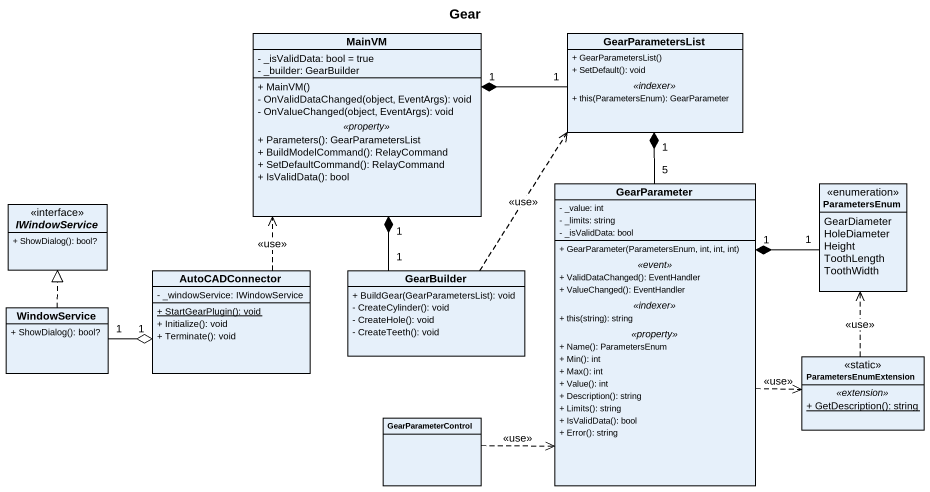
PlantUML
@startuml
title Gear
hide circle
hide empty members
skinparam classAttributeIconSize 0
class MainVM {
  - _isValidData: bool = true
  - _builder: GearBuilder
  --
  + MainVM()
  - OnValidDataChanged(object, EventArgs): void
  - OnValueChanged(object, EventArgs): void
  .. <<property>> ..
  + Parameters(): GearParametersList
  + BuildModelCommand(): RelayCommand
  + SetDefaultCommand(): RelayCommand
  + IsValidData(): bool
}
class GearParametersList {
  + GearParametersList()
  + SetDefault(): void
  .. <<indexer>> ..
  + this(ParametersEnum): GearParameter
}
interface IWindowService {
  + ShowDialog(): bool?
}
class GearParameter {
  - _value: int
  - _limits: string
  - _isValidData: bool
  --
  + GearParameter(ParametersEnum, int, int, int)
  .. <<event>> ..
  + ValidDataChanged(): EventHandler
  + ValueChanged(): EventHandler
  .. <<indexer>> ..
  + this(string): string
  .. <<property>> ..
  + Name(): ParametersEnum
  + Min(): int
  + Max(): int
  + Value(): int
  + Description(): string
  + Limits(): string
  + IsValidData(): bool
  + Error(): string
}
enum ParametersEnum {
  GearDiameter
  HoleDiameter
  Height
  ToothLength
  ToothWidth
}
class AutoCADConnector {
  - _windowService: IWindowService
  {static} + StartGearPlugin(): void
  + Initialize(): void
  + Terminate(): void
}
class GearBuilder {
  + BuildGear(GearParametersList): void
  - CreateCylinder(): void
  - CreateHole(): void
  - CreateTeeth(): void
}
class WindowService {
  + ShowDialog(): bool?
}
class ParametersEnumExtension <<static>> {
  .. <<extension>> ..
  {static} + GetDescription(): string
}
class GearParameterControl
GearParametersList "1" -left-* "1" MainVM
GearParameter "5" -up-* "1" GearParametersList
GearParameter .right.> ParametersEnumExtension : <<use>>
ParametersEnum "1" -left-* "1" GearParameter
AutoCADConnector .up.> MainVM : <<use>>
GearBuilder "1" -up-* "1" MainVM
GearBuilder .up.> GearParametersList : <<use>>
WindowService .up.|> IWindowService
WindowService "1" -right-o "1" AutoCADConnector
ParametersEnumExtension .up.> ParametersEnum : <<use>>
GearParameterControl .right.> GearParameter : <<use>>
@enduml
